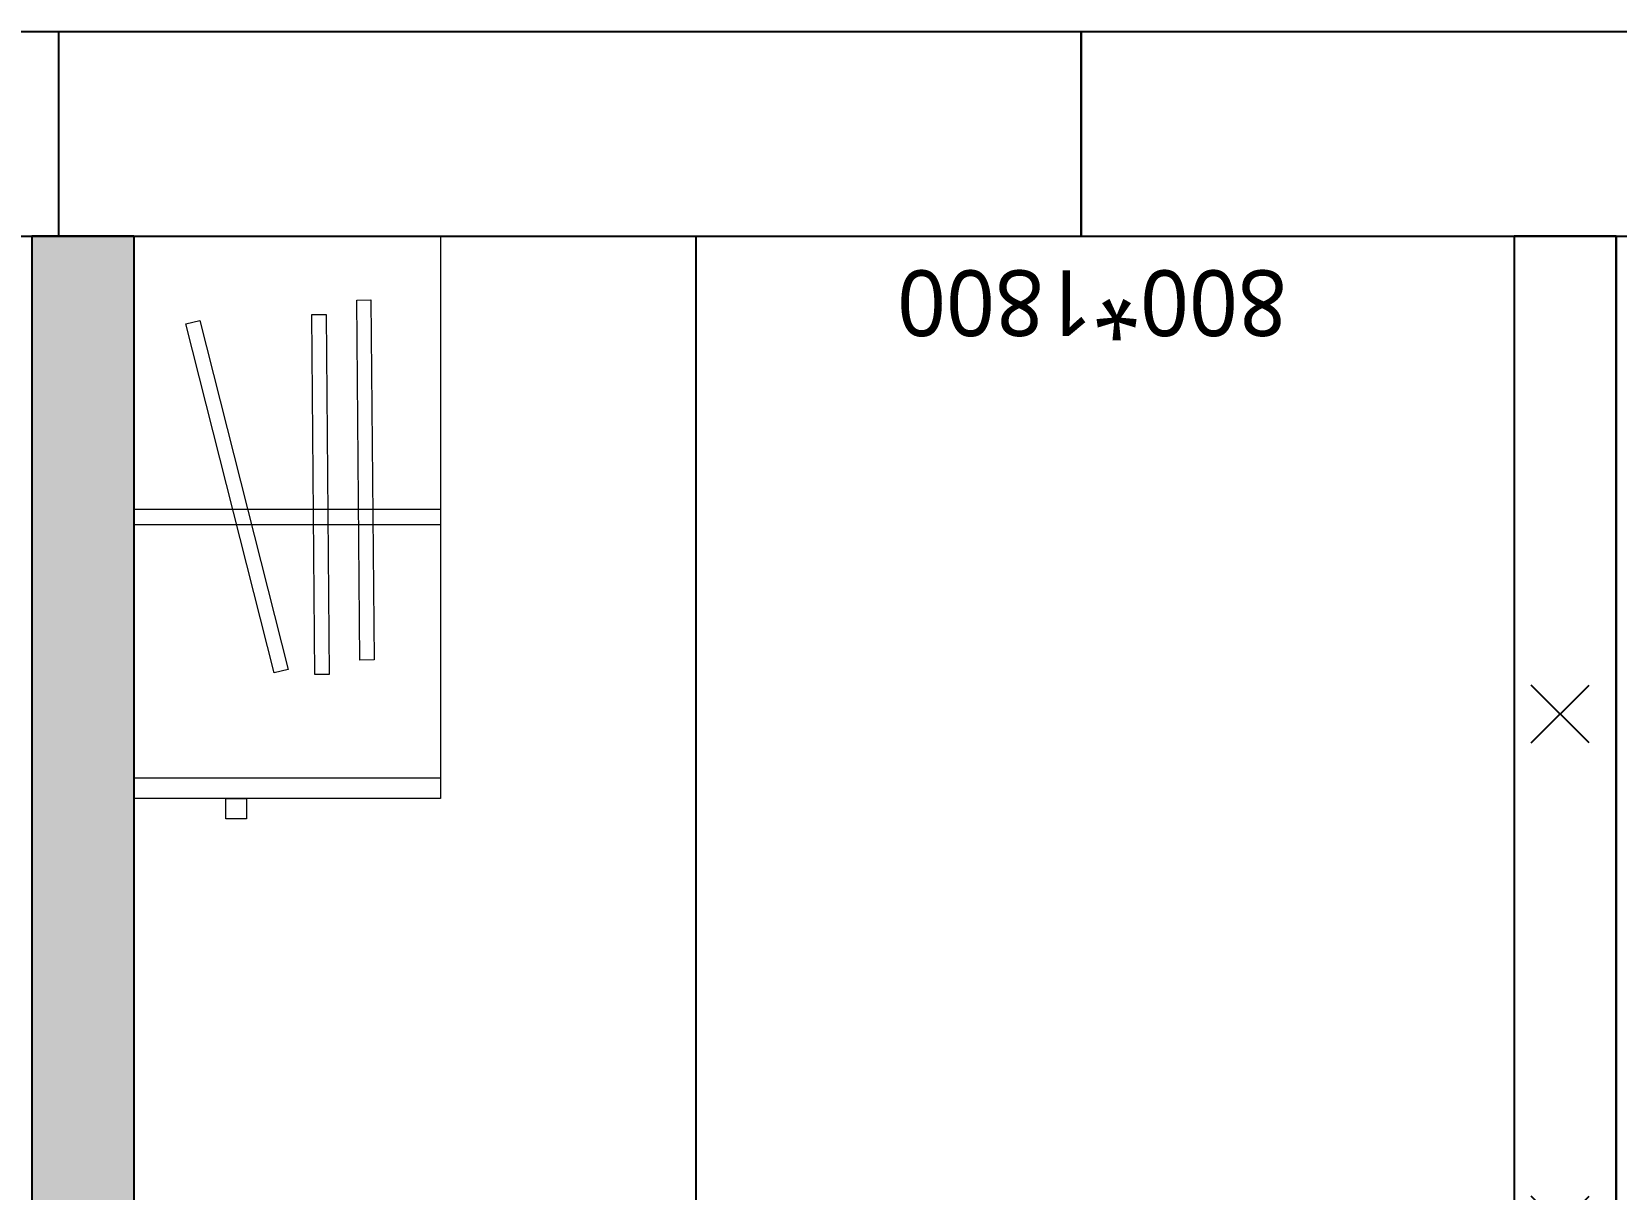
# Model space of a CAD drawing. Header units: millimetres. Extents: x -4 to 86791, y -1 to 44030.
# Drawn here: x 55118 to 56668, y 29635 to 30768 of the extents above; entities that cross this region are included whole.
import ezdxf
from ezdxf.enums import TextEntityAlignment as Align

# ---------------------------------------------------------------- set-up
doc = ezdxf.new("R2010")
doc.units = ezdxf.units.MM
for name, color, linetype in [('2.\\M+3B1DB\\M+3C0DA\\M+3BCB1', 60, 'Continuous'), ('2CONTINUOUS', 2, 'Continuous'), ('5.\\M+3C3A2\\M+3C8A3', 4, 'Continuous'), ('\\M+3B0A1\\M+3B1B8', 6, 'Continuous'), ('PUB_HATCH', 8, 'Continuous'), ('WALL', 9, 'Continuous')]:
    doc.layers.add(name, color=color, linetype=linetype)
doc.layers.add('Arch', color=8, linetype='Continuous', lineweight=0)
doc.styles.add('\\M+3B8BC\\M+3C0BA \\M+3B0ED\\M+3B5F1', font='malgun.ttf')

# ---------------------------------------------------------------- blocks, each defined once
blk = doc.blocks.new('VUFASU3')
at = {"layer": '2CONTINUOUS', "ltscale": 10}
for p, q in [((272300.8, -506.6), (272300.8, -306.6)), ((273300.8, -506.6), (273300.8, -306.6))]:
    blk.add_line(p, q, dxfattribs=at)
for points in [[(273300.8, -306.6), (272300.8, -306.6)], [(272300.8, -506.6), (273300.8, -506.6)]]:
    blk.add_lwpolyline(points, dxfattribs=at)
at = {"layer": '5.\\M+3C3A2\\M+3C8A3', "ltscale": 10}
for points in [[(272300.8, -306.6), (271400.8, -306.6), (271400.8, -506.6), (272300.8, -506.6)], [(273300.8, -506.6), (274200.8, -506.6), (274200.8, -306.6), (273300.8, -306.6)]]:
    blk.add_lwpolyline(points, close=True, dxfattribs=at)
blk = doc.blocks.new('BEDD')
at = {"layer": '\\M+3B0A1\\M+3B1B8'}
for p, q in [((189857.7, 168352.7), (190657.7, 168352.7)), ((189857.7, 166552.7), (189857.7, 168352.7)), ((190657.7, 168352.7), (190657.7, 166552.7))]:
    blk.add_line(p, q, dxfattribs=at)
at = {"layer": '2.\\M+3B1DB\\M+3C0DA\\M+3BCB1', "style": '\\M+3B8BC\\M+3C0BA \\M+3B0ED\\M+3B5F1'}
blk.add_text('800*1800', height=64.27, rotation=180, dxfattribs=at).set_placement((190435.5, 168255), align=Align.TOP_LEFT)
blk = doc.blocks.new('arrttt')
at = {"layer": 'Arch', "color": 6}
for p, q in [((883190.8, 53558.7), (882890.8, 53558.7)), ((882890.8, 53558.7), (882890.8, 53008.7)), ((883190.8, 53008.7), (883190.8, 53558.7)), ((882958.9, 53496.3), (882955.8, 53144.1)), ((882972.9, 53496.2), (882958.9, 53496.3)), ((882969.8, 53144), (882972.9, 53496.2)), ((883002.8, 53482.1), (882999.7, 53130)), ((883016.8, 53482), (883002.8, 53482.1)), ((883013.7, 53129.9), (883016.8, 53482)), ((883126.4, 53476.3), (883040, 53134.9)), ((883140, 53472.9), (883126.4, 53476.3)), ((883053.6, 53131.5), (883140, 53472.9)), ((882890.8, 53291.2), (883190.8, 53291.2)), ((882890.8, 53276.2), (883190.8, 53276.2)), ((882955.8, 53144.1), (882969.8, 53144)), ((883040, 53134.9), (883053.6, 53131.5)), ((882999.7, 53130), (883013.7, 53129.9)), ((883190.8, 53028.7), (882890.8, 53028.7)), ((882890.8, 53008.7), (883190.8, 53008.7)), ((883100.8, 53008.7), (883080.8, 53008.7)), ((883080.8, 53008.7), (883080.8, 52988.7)), ((883100.8, 52988.7), (883100.8, 53008.7)), ((883080.8, 52988.7), (883100.8, 52988.7))]:
    blk.add_line(p, q, dxfattribs=at)

msp = doc.modelspace()

# ---------------------------------------------------------------- hatches: boundary and pattern name
at = {"layer": 'PUB_HATCH'}
msp.add_hatch(color=256, dxfattribs=at).paths.add_polyline_path([(55118.4, 30567.6), (55118.4, 27567.6), (55168.4, 27534.3), (55218.4, 27567.6), (55218.4, 30567.6)])
h = msp.add_hatch(dxfattribs=at)
h.set_pattern_fill('石膏板', color=256, scale=100, style=0)
h.set_pattern_definition([(45, (84.95, 71.7), (-250, 250), [80, -273.5534]), (135, (641.52, 71.7), (-250, -250), [80, -273.5534])])
h.paths.add_polyline_path([(56568.4, 30567.6), (56568.4, 28567.6), (56668.4, 28567.6), (56668.4, 30567.6)])

# ---------------------------------------------------------------- linework, layer by layer
at = {"layer": 'WALL'}
for p, q in [((55118.4, 30567.6), (55118.4, 27567.6)), ((55218.4, 30567.6), (55118.4, 30567.6)), ((55218.4, 30567.6), (55218.4, 27567.6)), ((56568.4, 30567.6), (56568.4, 28567.6)), ((56668.4, 30567.6), (56568.4, 30567.6)), ((56668.4, 30567.6), (56668.4, 28567.6))]:
    msp.add_line(p, q, dxfattribs=at)

# ---------------------------------------------------------------- block references
at = {"ltscale": 10}
msp.add_blockref('VUFASU3', (-217155.9, 31074.2), dxfattribs=at)
at = {"xscale": -1}
msp.add_blockref('arrttt', (938409.2, -22991.1), dxfattribs=at)
for p in [(-134089.3, -137785.1), (-133189.3, -137785.1)]:
    msp.add_blockref('BEDD', p)

doc.saveas('drawing.dxf')
